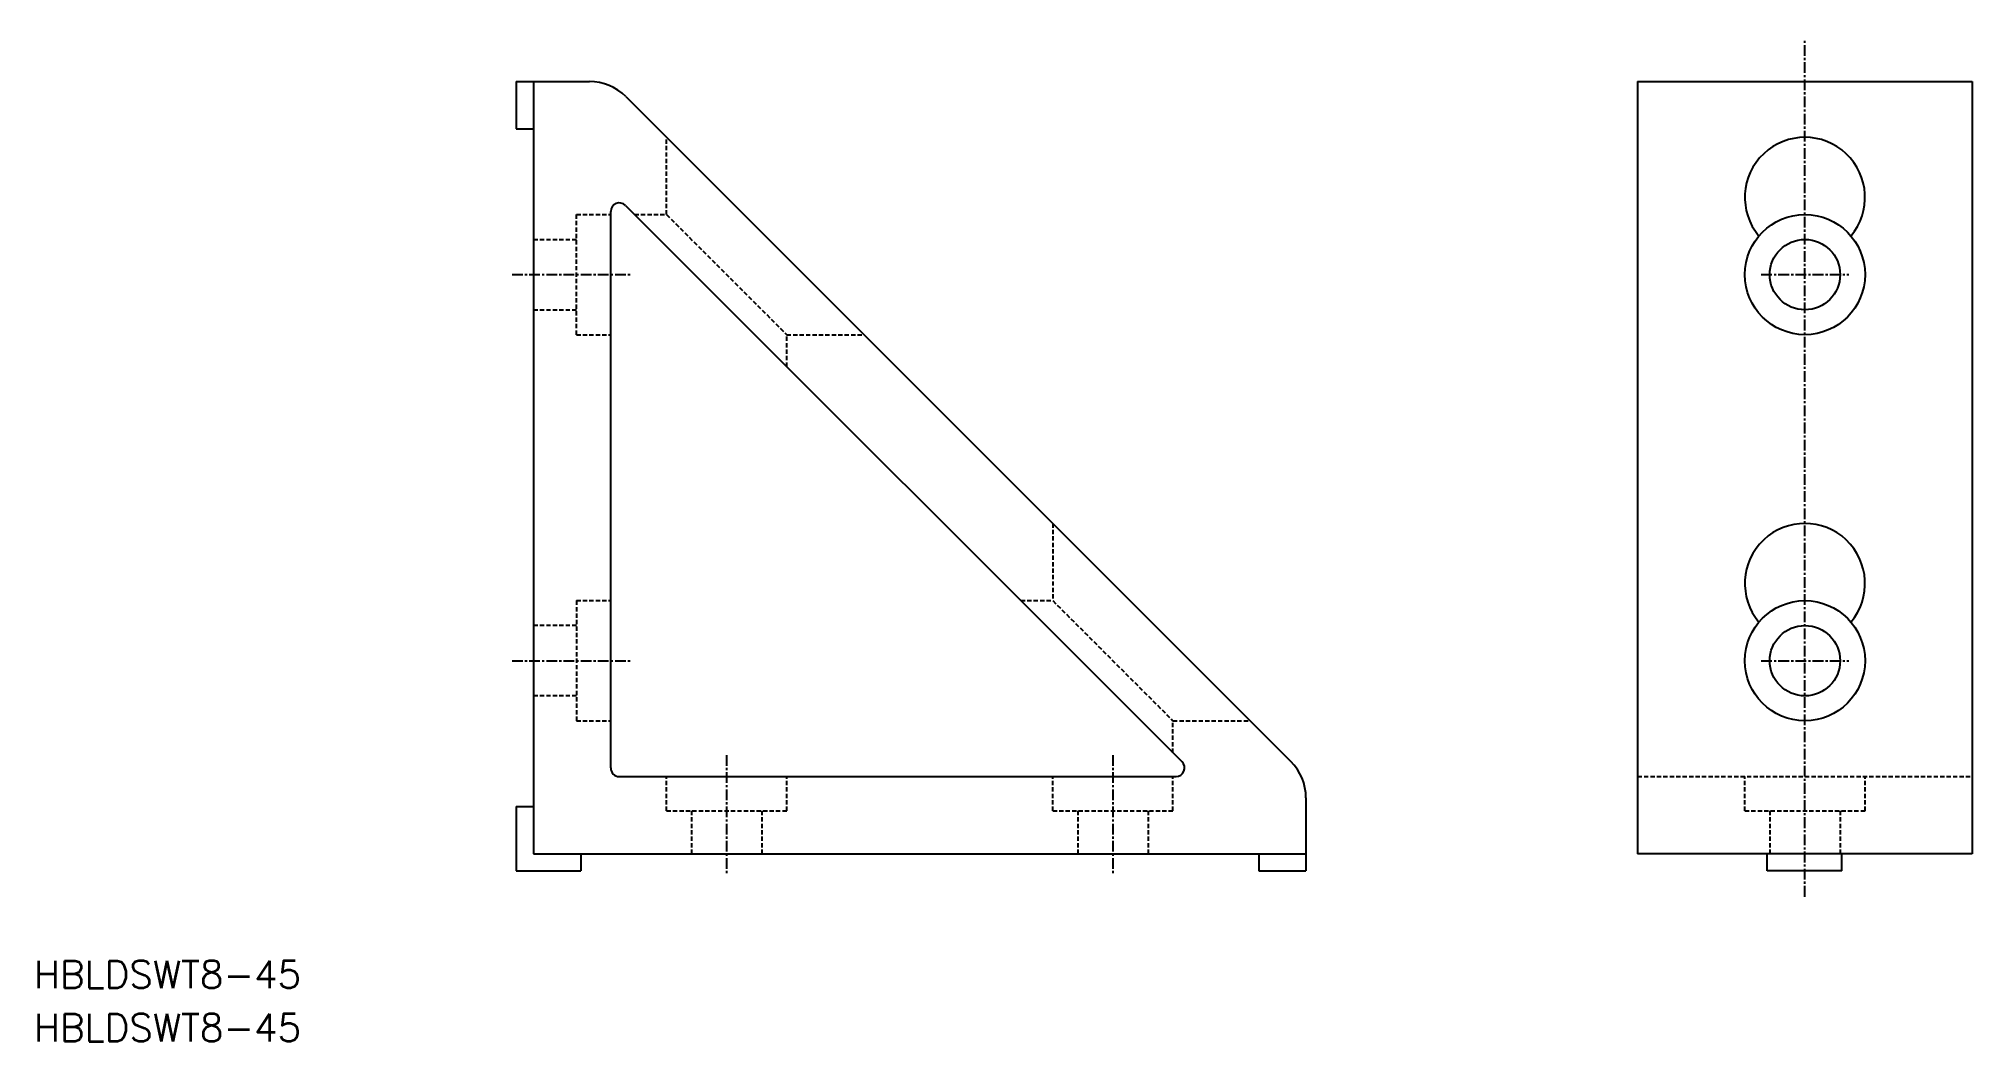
# Model space of a CAD drawing. Extents: x -58 to 168, y -22 to 95.
import ezdxf

# ---------------------------------------------------------------- set-up
doc = ezdxf.new("R2010")
doc.units = 0
doc.linetypes.add('CENTER', pattern=[2, 1.25, -0.25, 0.25, -0.25])
doc.linetypes.add('DASHED', pattern=[0.75, 0.5, -0.25])
doc.layers.get('0').update_dxf_attribs({"linetype": 'CONTINUOUS'})
doc.layers.add('CENTER', color=1, linetype='CENTER')
doc.styles.get("Standard").update_dxf_attribs({"font": 'txt.shx', "bigfont": 'bigfont.shx'})

msp = doc.modelspace()

# ---------------------------------------------------------------- linework, layer by layer
at = {"color": 7, "linetype": 'CONTINUOUS'}
for p, q in [((-2, 90), (6.51, 90)), ((-2, 90), (-2, 84.5)), ((0, 90), (0, 0)), ((10.76, 88.24), (88.24, 10.76)), ((128.63, 90), (167.63, 90)), ((128.63, 90), (128.63, 0)), ((167.63, 90), (167.63, 0)), ((-2, 84.5), (0, 84.5)), ((9, 10), (9, 74.86)), ((10.71, 75.56), (75.56, 10.71)), ((10, 9), (74.86, 9)), ((-2, 5.5), (-2, -2)), ((-2, 5.5), (0, 5.5)), ((90, 6.51), (90, -2)), ((0, 0), (90, 0)), ((5.5, 0), (5.5, -2)), ((84.5, 0), (84.5, -2)), ((167.63, 0), (128.63, 0)), ((143.72, -2), (143.72, 0)), ((152.44, -2), (152.44, 0)), ((-2, -2), (5.5, -2)), ((84.5, -2), (90, -2)), ((152.44, -2), (143.72, -2))]:
    msp.add_line(p, q, dxfattribs=at)
at = {"color": 3, "linetype": 'DASHED'}
for p, q in [((15.5, 74.5), (15.5, 83.5)), ((5, 74.5), (9, 74.5)), ((5, 60.5), (5, 74.5)), ((11.77, 74.5), (15.5, 74.5)), ((15.5, 74.5), (29.5, 60.5)), ((0, 71.6), (5, 71.6)), ((0, 63.4), (5, 63.4)), ((5, 60.5), (9, 60.5)), ((29.5, 60.5), (38.5, 60.5)), ((29.5, 56.77), (29.5, 60.5)), ((60.5, 38.5), (60.5, 29.5)), ((5, 29.5), (9, 29.5)), ((5, 29.5), (5, 15.5)), ((56.77, 29.5), (60.5, 29.5)), ((60.5, 29.5), (74.5, 15.5)), ((5, 26.6), (0, 26.6)), ((5, 18.4), (0, 18.4)), ((5, 15.5), (9, 15.5)), ((74.5, 15.5), (83.5, 15.5)), ((74.5, 11.77), (74.5, 15.5)), ((15.5, 5), (15.5, 9)), ((29.5, 5), (29.5, 9)), ((60.5, 5), (60.5, 9)), ((74.5, 5), (74.5, 9)), ((128.63, 9), (167.63, 9)), ((141.13, 5), (141.13, 9)), ((155.13, 5), (155.13, 9)), ((15.5, 5), (29.5, 5)), ((18.4, 5), (18.4, 0)), ((26.6, 5), (26.6, 0)), ((60.5, 5), (74.5, 5)), ((63.4, 5), (63.4, 0)), ((71.6, 5), (71.6, 0)), ((141.13, 5), (155.13, 5)), ((144.03, 5), (144.03, 0)), ((152.23, 5), (152.23, 0))]:
    msp.add_line(p, q, dxfattribs=at)
at = {"color": 7, "linetype": 'CONTINUOUS'}
for centre, radius in [((148.13, 67.5), 7), ((148.13, 67.5), 4.1), ((148.13, 22.5), 7), ((148.13, 22.5), 4.1)]:
    msp.add_circle(centre, radius, dxfattribs=at)
for centre, radius, start, end in [((6.51, 84), 6, 45, 90), ((148.13, 76.5), 7, 319.9948, 220.0052), ((10, 74.86), 1, 45, 180), ((148.13, 31.5), 7, 319.9948, 220.0052), ((10, 10), 1, 180, 270), ((74.86, 10), 1, 270, 45), ((84, 6.51), 6, 360, 45)]:
    msp.add_arc(centre, radius, start, end, dxfattribs=at)
at = {"layer": 'CENTER', "color": 1, "linetype": 'CENTER'}
for p, q in [((148.13, -5), (148.13, 95)), ((-2.5, 67.5), (11.5, 67.5)), ((143.03, 67.5), (153.23, 67.5)), ((-2.5, 22.5), (11.5, 22.5)), ((143.03, 22.5), (153.23, 22.5)), ((22.5, 11.5), (22.5, -2.5)), ((67.5, 11.5), (67.5, -2.5))]:
    msp.add_line(p, q, dxfattribs=at)

# ---------------------------------------------------------------- texts
at = {"color": 7, "linetype": 'CONTINUOUS'}
for p in [(-58.2, -15.66), (-58.2, -21.86)]:
    msp.add_text('HBLDSWT8-45', height=3.2, dxfattribs=at).set_placement(p)

doc.saveas('drawing.dxf')
